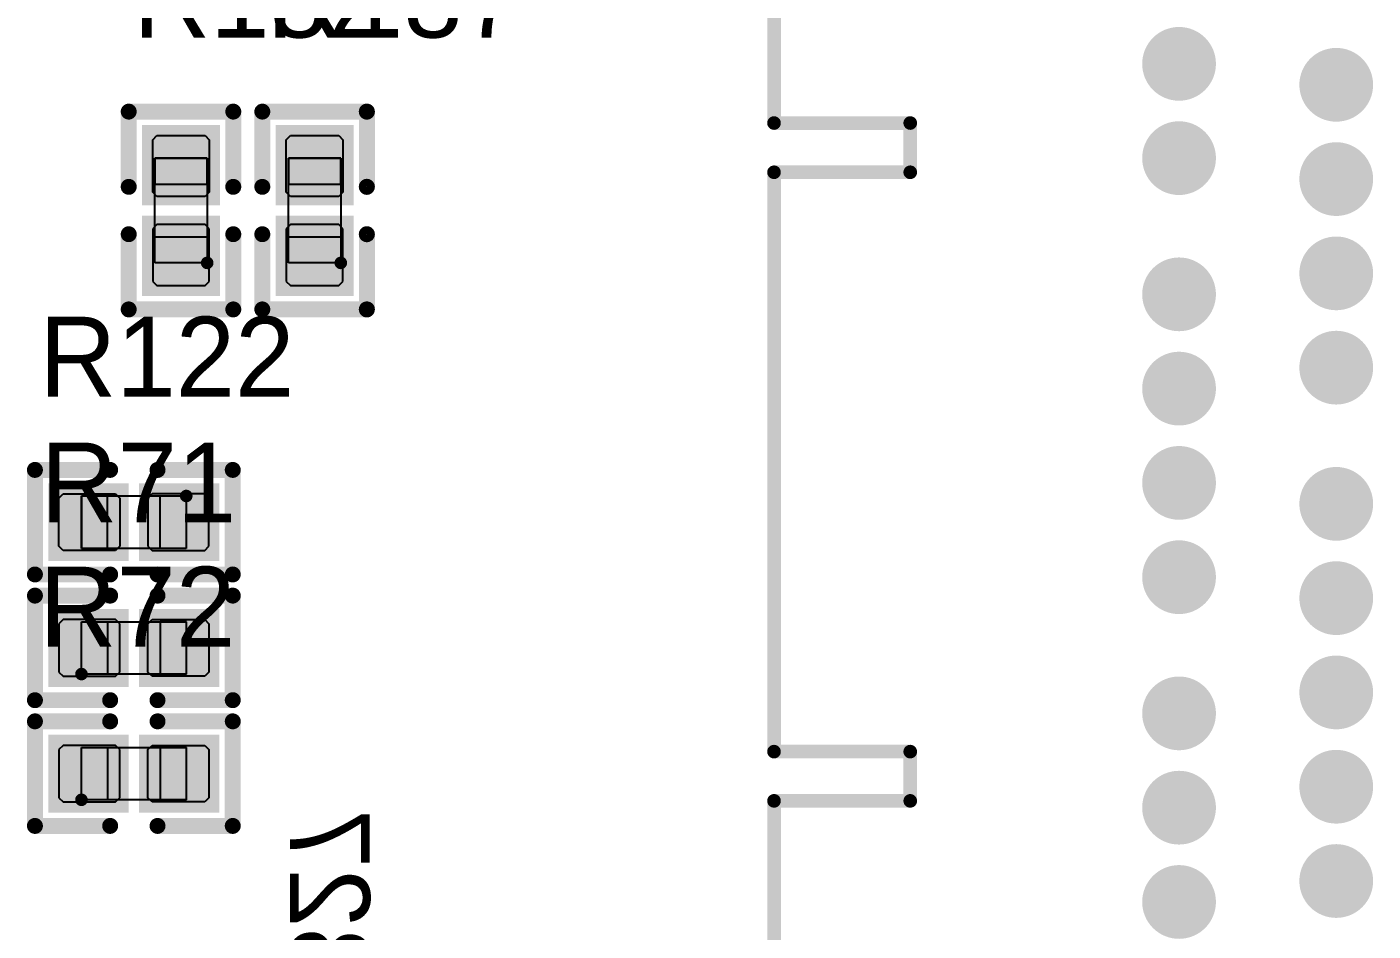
# Model space of a CAD drawing. Header units: millimetres. Extents: x 892 to 1144, y 1011 to 1123.
# Drawn here: x 936.28 to 949.13, y 1050.97 to 1059.6 of the extents above; entities that cross this region are included whole.
import ezdxf

# ---------------------------------------------------------------- set-up
doc = ezdxf.new("R2010")
doc.units = ezdxf.units.MM
for name, color, linetype in [('BottomOverlay', 54, 'Continuous'), ('Mechanical4', 56, 'Continuous'), ('Mechanical5', 56, 'Continuous'), ('Mechanical6', 56, 'Continuous'), ('TopLayer', 1, 'Continuous'), ('TopOverlay', 2, 'Continuous'), ('TopPaste', 8, 'Continuous'), ('TopSolder', 216, 'Continuous')]:
    doc.layers.add(name, color=color, linetype=linetype)

msp = doc.modelspace()

# ---------------------------------------------------------------- linework, layer by layer
at = {"layer": 'Mechanical4'}
for p, q in [((937.5, 1057.35), (937.5, 1058.35)), ((937.5, 1058.35), (938, 1058.35)), ((938, 1058.35), (938, 1057.35)), ((938.775, 1057.35), (938.775, 1058.35)), ((938.775, 1058.35), (939.275, 1058.35)), ((939.275, 1058.35), (939.275, 1057.35)), ((938, 1057.35), (937.5, 1057.35)), ((939.275, 1057.35), (938.775, 1057.35)), ((936.8, 1055.125), (937.8, 1055.125)), ((936.8, 1054.625), (936.8, 1055.125)), ((937.8, 1055.125), (937.8, 1054.625)), ((937.8, 1054.625), (936.8, 1054.625)), ((936.8, 1053.425), (936.8, 1053.925)), ((936.8, 1053.925), (937.8, 1053.925)), ((937.8, 1053.925), (937.8, 1053.425)), ((937.8, 1053.425), (936.8, 1053.425)), ((936.8, 1052.225), (936.8, 1052.725)), ((936.8, 1052.725), (937.8, 1052.725)), ((937.8, 1052.725), (937.8, 1052.225)), ((937.8, 1052.225), (936.8, 1052.225))]:
    msp.add_line(p, q, dxfattribs=at)
at = {"layer": 'Mechanical5'}
for p, q in [((938, 1058.351), (937.5, 1058.351)), ((937.5, 1058.351), (937.5, 1058.101)), ((938, 1058.101), (938, 1058.351)), ((939.275, 1058.351), (938.775, 1058.351)), ((938.775, 1058.351), (938.775, 1058.101)), ((939.275, 1058.101), (939.275, 1058.351)), ((937.5, 1058.101), (938, 1058.101)), ((938.775, 1058.101), (939.275, 1058.101)), ((937.5, 1057.35), (937.5, 1057.6)), ((937.5, 1057.6), (938, 1057.6)), ((938, 1057.6), (938, 1057.35)), ((938.775, 1057.35), (938.775, 1057.6)), ((938.775, 1057.6), (939.275, 1057.6)), ((939.275, 1057.6), (939.275, 1057.35)), ((938, 1057.35), (937.5, 1057.35)), ((939.275, 1057.35), (938.775, 1057.35)), ((937.049, 1055.125), (936.799, 1055.125)), ((936.799, 1055.125), (936.799, 1054.625)), ((937.049, 1054.625), (937.049, 1055.125)), ((937.55, 1055.125), (937.8, 1055.125)), ((937.55, 1054.625), (937.55, 1055.125)), ((937.8, 1055.125), (937.8, 1054.625)), ((936.799, 1054.625), (937.049, 1054.625)), ((937.8, 1054.625), (937.55, 1054.625)), ((936.8, 1053.425), (936.8, 1053.925)), ((936.8, 1053.925), (937.05, 1053.925)), ((937.05, 1053.925), (937.05, 1053.425)), ((937.801, 1053.925), (937.551, 1053.925)), ((937.551, 1053.925), (937.551, 1053.425)), ((937.801, 1053.425), (937.801, 1053.925)), ((937.05, 1053.425), (936.8, 1053.425)), ((937.551, 1053.425), (937.801, 1053.425)), ((936.8, 1052.225), (936.8, 1052.725)), ((936.8, 1052.725), (937.05, 1052.725)), ((937.05, 1052.725), (937.05, 1052.225)), ((937.801, 1052.725), (937.551, 1052.725)), ((937.551, 1052.725), (937.551, 1052.225)), ((937.801, 1052.225), (937.801, 1052.725)), ((937.05, 1052.225), (936.8, 1052.225)), ((937.551, 1052.225), (937.801, 1052.225))]:
    msp.add_line(p, q, dxfattribs=at)
at = {"layer": 'Mechanical6'}
for points, const_width in [([(938.03, 1057.35, 1), (937.97, 1057.35, 1)], 0.06), ([(937.955, 1057.35, 1), (937.985, 1057.35, 1)], 0.03), ([(938.015, 1057.35, 1), (938.045, 1057.35, 1)], 0.03), ([(939.305, 1057.35, 1), (939.245, 1057.35, 1)], 0.06), ([(939.23, 1057.35, 1), (939.26, 1057.35, 1)], 0.03), ([(939.29, 1057.35, 1), (939.32, 1057.35, 1)], 0.03), ([(937.83, 1055.125, 1), (937.77, 1055.125, 1)], 0.06), ([(937.755, 1055.125, 1), (937.785, 1055.125, 1)], 0.03), ([(937.815, 1055.125, 1), (937.845, 1055.125, 1)], 0.03), ([(936.83, 1053.425, 1), (936.77, 1053.425, 1)], 0.06), ([(936.755, 1053.425, 1), (936.785, 1053.425, 1)], 0.03), ([(936.815, 1053.425, 1), (936.845, 1053.425, 1)], 0.03), ([(936.83, 1052.225, 1), (936.77, 1052.225, 1)], 0.06), ([(936.755, 1052.225, 1), (936.785, 1052.225, 1)], 0.03), ([(936.815, 1052.225, 1), (936.845, 1052.225, 1)], 0.03)]:
    msp.add_lwpolyline(points, format="xyb", close=True, dxfattribs=dict(at, const_width=const_width))
at = {"layer": 'TopLayer', "const_width": 0.25}
for points in [[(947.15, 1059.25, 1), (947.4, 1059.25, 1)], [(948.65, 1059.05, 1), (948.9, 1059.05, 1)], [(947.15, 1058.35, 1), (947.4, 1058.35, 1)], [(948.65, 1058.15, 1), (948.9, 1058.15, 1)], [(948.65, 1057.25, 1), (948.9, 1057.25, 1)], [(947.15, 1057.05, 1), (947.4, 1057.05, 1)], [(948.65, 1056.35, 1), (948.9, 1056.35, 1)], [(947.15, 1056.15, 1), (947.4, 1056.15, 1)], [(947.15, 1055.25, 1), (947.4, 1055.25, 1)], [(948.65, 1055.05, 1), (948.9, 1055.05, 1)], [(947.15, 1054.35, 1), (947.4, 1054.35, 1)], [(948.65, 1054.15, 1), (948.9, 1054.15, 1)], [(948.65, 1053.25, 1), (948.9, 1053.25, 1)], [(947.15, 1053.05, 1), (947.4, 1053.05, 1)], [(948.65, 1052.35, 1), (948.9, 1052.35, 1)], [(947.15, 1052.15, 1), (947.4, 1052.15, 1)], [(948.65, 1051.45, 1), (948.9, 1051.45, 1)], [(947.15, 1051.25, 1), (947.4, 1051.25, 1)]]:
    msp.add_lwpolyline(points, format="xyb", close=True, dxfattribs=at)
at = {"layer": 'TopLayer'}
for points in [[(938.02, 1058), (938.02, 1058.566), (937.48, 1058), (937.48, 1058.566)], [(939.295, 1058), (939.295, 1058.566), (938.755, 1058), (938.755, 1058.566)], [(938.02, 1057.134), (938.02, 1057.7), (937.48, 1057.134), (937.48, 1057.7)], [(939.295, 1057.134), (939.295, 1057.7), (938.755, 1057.134), (938.755, 1057.7)], [(937.15, 1055.145), (936.584, 1055.145), (937.15, 1054.605), (936.584, 1054.605)], [(938.016, 1055.145), (937.45, 1055.145), (938.016, 1054.605), (937.45, 1054.605)], [(936.584, 1053.405), (937.15, 1053.405), (936.584, 1053.945), (937.15, 1053.945)], [(937.45, 1053.405), (938.016, 1053.405), (937.45, 1053.945), (938.016, 1053.945)], [(936.584, 1052.205), (937.15, 1052.205), (936.584, 1052.745), (937.15, 1052.745)], [(937.45, 1052.205), (938.016, 1052.205), (937.45, 1052.745), (938.016, 1052.745)]]:
    msp.add_solid(points, dxfattribs=at)
at = {"layer": 'TopOverlay'}
for points, const_width in [([(943.41, 1058.685), (943.41, 1064.215)], 0.13), ([(937.251, 1058.794), (938.249, 1058.794)], 0.152), ([(937.251, 1058.076), (937.251, 1058.794)], 0.152), ([(938.249, 1058.076), (938.249, 1058.794)], 0.152), ([(938.526, 1058.794), (939.524, 1058.794)], 0.152), ([(938.526, 1058.076), (938.526, 1058.794)], 0.152), ([(939.524, 1058.076), (939.524, 1058.794)], 0.152), ([(943.41, 1058.685), (944.71, 1058.685)], 0.13), ([(944.71, 1058.215), (944.71, 1058.685)], 0.13), ([(943.41, 1058.215), (944.71, 1058.215)], 0.13), ([(943.41, 1052.685), (943.41, 1058.215)], 0.13), ([(937.251, 1056.906), (937.251, 1057.624)], 0.152), ([(938.249, 1056.906), (938.249, 1057.624)], 0.152), ([(938.526, 1056.906), (938.526, 1057.624)], 0.152), ([(939.524, 1056.906), (939.524, 1057.624)], 0.152), ([(937.251, 1056.906), (938.249, 1056.906)], 0.152), ([(938.526, 1056.906), (939.524, 1056.906)], 0.152), ([(936.356, 1055.374), (937.074, 1055.374)], 0.152), ([(936.356, 1054.376), (936.356, 1055.374)], 0.152), ([(937.526, 1055.374), (938.244, 1055.374)], 0.152), ([(938.244, 1054.376), (938.244, 1055.374)], 0.152), ([(936.356, 1054.376), (937.074, 1054.376)], 0.152), ([(937.526, 1054.376), (938.244, 1054.376)], 0.152), ([(936.356, 1053.176), (936.356, 1054.174)], 0.152), ([(936.356, 1054.174), (937.074, 1054.174)], 0.152), ([(937.526, 1054.174), (938.244, 1054.174)], 0.152), ([(938.244, 1053.176), (938.244, 1054.174)], 0.152), ([(936.356, 1053.176), (937.074, 1053.176)], 0.152), ([(937.526, 1053.176), (938.244, 1053.176)], 0.152), ([(936.356, 1051.976), (936.356, 1052.974)], 0.152), ([(936.356, 1052.974), (937.074, 1052.974)], 0.152), ([(937.526, 1052.974), (938.244, 1052.974)], 0.152), ([(938.244, 1051.976), (938.244, 1052.974)], 0.152), ([(943.41, 1052.685), (944.71, 1052.685)], 0.13), ([(944.71, 1052.215), (944.71, 1052.685)], 0.13), ([(943.41, 1052.215), (944.71, 1052.215)], 0.13), ([(943.41, 1046.685), (943.41, 1052.215)], 0.13), ([(936.356, 1051.976), (937.074, 1051.976)], 0.152), ([(937.526, 1051.976), (938.244, 1051.976)], 0.152)]:
    msp.add_lwpolyline(points, dxfattribs=dict(at, const_width=const_width))
for points, const_width in [([(937.213, 1058.794, 1), (937.289, 1058.794, 1)], 0.0762), ([(937.213, 1058.794, 1), (937.289, 1058.794, 1)], 0.0762), ([(938.211, 1058.794, 1), (938.287, 1058.794, 1)], 0.0762), ([(938.211, 1058.794, 1), (938.287, 1058.794, 1)], 0.0762), ([(938.488, 1058.794, 1), (938.564, 1058.794, 1)], 0.0762), ([(938.488, 1058.794, 1), (938.564, 1058.794, 1)], 0.0762), ([(939.485, 1058.794, 1), (939.562, 1058.794, 1)], 0.0762), ([(939.485, 1058.794, 1), (939.562, 1058.794, 1)], 0.0762), ([(943.377, 1058.685, 1), (943.442, 1058.685, 1)], 0.065), ([(943.377, 1058.685, 1), (943.442, 1058.685, 1)], 0.065), ([(944.677, 1058.685, 1), (944.742, 1058.685, 1)], 0.065), ([(944.677, 1058.685, 1), (944.742, 1058.685, 1)], 0.065), ([(943.377, 1058.215, 1), (943.442, 1058.215, 1)], 0.065), ([(943.377, 1058.215, 1), (943.442, 1058.215, 1)], 0.065), ([(944.677, 1058.215, 1), (944.742, 1058.215, 1)], 0.065), ([(944.677, 1058.215, 1), (944.742, 1058.215, 1)], 0.065), ([(937.213, 1058.076, 1), (937.289, 1058.076, 1)], 0.0762), ([(938.211, 1058.076, 1), (938.287, 1058.076, 1)], 0.0762), ([(938.488, 1058.076, 1), (938.564, 1058.076, 1)], 0.0762), ([(939.485, 1058.076, 1), (939.562, 1058.076, 1)], 0.0762), ([(937.213, 1057.624, 1), (937.289, 1057.624, 1)], 0.0762), ([(938.211, 1057.624, 1), (938.287, 1057.624, 1)], 0.0762), ([(938.488, 1057.624, 1), (938.564, 1057.624, 1)], 0.0762), ([(939.485, 1057.624, 1), (939.562, 1057.624, 1)], 0.0762), ([(937.213, 1056.906, 1), (937.289, 1056.906, 1)], 0.0762), ([(937.213, 1056.906, 1), (937.289, 1056.906, 1)], 0.0762), ([(938.211, 1056.906, 1), (938.287, 1056.906, 1)], 0.0762), ([(938.211, 1056.906, 1), (938.287, 1056.906, 1)], 0.0762), ([(938.488, 1056.906, 1), (938.564, 1056.906, 1)], 0.0762), ([(938.488, 1056.906, 1), (938.564, 1056.906, 1)], 0.0762), ([(939.485, 1056.906, 1), (939.562, 1056.906, 1)], 0.0762), ([(939.485, 1056.906, 1), (939.562, 1056.906, 1)], 0.0762), ([(936.318, 1055.374, 1), (936.394, 1055.374, 1)], 0.0762), ([(936.318, 1055.374, 1), (936.394, 1055.374, 1)], 0.0762), ([(937.036, 1055.374, 1), (937.112, 1055.374, 1)], 0.0762), ([(937.488, 1055.374, 1), (937.564, 1055.374, 1)], 0.0762), ([(938.206, 1055.374, 1), (938.282, 1055.374, 1)], 0.0762), ([(938.206, 1055.374, 1), (938.282, 1055.374, 1)], 0.0762), ([(936.318, 1054.376, 1), (936.394, 1054.376, 1)], 0.0762), ([(936.318, 1054.376, 1), (936.394, 1054.376, 1)], 0.0762), ([(937.036, 1054.376, 1), (937.112, 1054.376, 1)], 0.0762), ([(937.488, 1054.376, 1), (937.564, 1054.376, 1)], 0.0762), ([(938.206, 1054.376, 1), (938.282, 1054.376, 1)], 0.0762), ([(938.206, 1054.376, 1), (938.282, 1054.376, 1)], 0.0762), ([(936.318, 1054.174, 1), (936.394, 1054.174, 1)], 0.0762), ([(936.318, 1054.174, 1), (936.394, 1054.174, 1)], 0.0762), ([(937.036, 1054.174, 1), (937.112, 1054.174, 1)], 0.0762), ([(937.488, 1054.174, 1), (937.564, 1054.174, 1)], 0.0762), ([(938.206, 1054.174, 1), (938.282, 1054.174, 1)], 0.0762), ([(938.206, 1054.174, 1), (938.282, 1054.174, 1)], 0.0762), ([(936.318, 1053.176, 1), (936.394, 1053.176, 1)], 0.0762), ([(936.318, 1053.176, 1), (936.394, 1053.176, 1)], 0.0762), ([(937.036, 1053.176, 1), (937.112, 1053.176, 1)], 0.0762), ([(937.488, 1053.176, 1), (937.564, 1053.176, 1)], 0.0762), ([(938.206, 1053.176, 1), (938.282, 1053.176, 1)], 0.0762), ([(938.206, 1053.176, 1), (938.282, 1053.176, 1)], 0.0762), ([(936.318, 1052.974, 1), (936.394, 1052.974, 1)], 0.0762), ([(936.318, 1052.974, 1), (936.394, 1052.974, 1)], 0.0762), ([(937.036, 1052.974, 1), (937.112, 1052.974, 1)], 0.0762), ([(937.488, 1052.974, 1), (937.564, 1052.974, 1)], 0.0762), ([(938.206, 1052.974, 1), (938.282, 1052.974, 1)], 0.0762), ([(938.206, 1052.974, 1), (938.282, 1052.974, 1)], 0.0762), ([(943.377, 1052.685, 1), (943.442, 1052.685, 1)], 0.065), ([(943.377, 1052.685, 1), (943.442, 1052.685, 1)], 0.065), ([(944.677, 1052.685, 1), (944.742, 1052.685, 1)], 0.065), ([(944.677, 1052.685, 1), (944.742, 1052.685, 1)], 0.065), ([(943.377, 1052.215, 1), (943.442, 1052.215, 1)], 0.065), ([(943.377, 1052.215, 1), (943.442, 1052.215, 1)], 0.065), ([(944.677, 1052.215, 1), (944.742, 1052.215, 1)], 0.065), ([(944.677, 1052.215, 1), (944.742, 1052.215, 1)], 0.065), ([(936.318, 1051.976, 1), (936.394, 1051.976, 1)], 0.0762), ([(936.318, 1051.976, 1), (936.394, 1051.976, 1)], 0.0762), ([(937.036, 1051.976, 1), (937.112, 1051.976, 1)], 0.0762), ([(937.488, 1051.976, 1), (937.564, 1051.976, 1)], 0.0762), ([(938.206, 1051.976, 1), (938.282, 1051.976, 1)], 0.0762), ([(938.206, 1051.976, 1), (938.282, 1051.976, 1)], 0.0762)]:
    msp.add_lwpolyline(points, format="xyb", close=True, dxfattribs=dict(at, const_width=const_width))
at = {"layer": 'TopPaste'}
for p, q in [((937.48, 1058.526), (937.52, 1058.566)), ((937.48, 1058.025), (937.48, 1058.526)), ((937.52, 1058.566), (937.98, 1058.566)), ((937.98, 1058.566), (938.02, 1058.526)), ((938.02, 1058.526), (938.02, 1058.025)), ((938.755, 1058.526), (938.795, 1058.566)), ((938.755, 1058.025), (938.755, 1058.526)), ((938.795, 1058.566), (939.255, 1058.566)), ((939.255, 1058.566), (939.295, 1058.526)), ((939.295, 1058.526), (939.295, 1058.025)), ((937.52, 1057.985), (937.48, 1058.025)), ((937.98, 1057.985), (937.52, 1057.985)), ((938.02, 1058.025), (937.98, 1057.985)), ((938.795, 1057.985), (938.755, 1058.025)), ((939.255, 1057.985), (938.795, 1057.985)), ((939.295, 1058.025), (939.255, 1057.985)), ((937.52, 1057.715), (937.48, 1057.675)), ((937.98, 1057.715), (937.52, 1057.715)), ((938.02, 1057.675), (937.98, 1057.715)), ((938.795, 1057.715), (938.755, 1057.675)), ((939.255, 1057.715), (938.795, 1057.715)), ((939.295, 1057.675), (939.255, 1057.715)), ((937.48, 1057.675), (937.48, 1057.174)), ((938.02, 1057.174), (938.02, 1057.675)), ((938.755, 1057.675), (938.755, 1057.174)), ((939.295, 1057.174), (939.295, 1057.675)), ((937.48, 1057.174), (937.52, 1057.134)), ((937.52, 1057.134), (937.98, 1057.134)), ((937.98, 1057.134), (938.02, 1057.174)), ((938.755, 1057.174), (938.795, 1057.134)), ((938.795, 1057.134), (939.255, 1057.134)), ((939.255, 1057.134), (939.295, 1057.174)), ((936.584, 1055.105), (936.624, 1055.145)), ((936.624, 1055.145), (937.125, 1055.145)), ((937.125, 1055.145), (937.165, 1055.105)), ((937.475, 1055.145), (937.435, 1055.105)), ((937.976, 1055.145), (937.475, 1055.145)), ((938.016, 1055.105), (937.976, 1055.145)), ((936.584, 1054.645), (936.584, 1055.105)), ((937.165, 1055.105), (937.165, 1054.645)), ((937.435, 1055.105), (937.435, 1054.645)), ((938.016, 1054.645), (938.016, 1055.105)), ((936.624, 1054.605), (936.584, 1054.645)), ((937.165, 1054.645), (937.125, 1054.605)), ((937.435, 1054.645), (937.475, 1054.605)), ((937.976, 1054.605), (938.016, 1054.645)), ((937.125, 1054.605), (936.624, 1054.605)), ((937.475, 1054.605), (937.976, 1054.605)), ((936.624, 1053.945), (936.584, 1053.905)), ((936.584, 1053.905), (936.584, 1053.445)), ((937.125, 1053.945), (936.624, 1053.945)), ((937.165, 1053.905), (937.125, 1053.945)), ((937.165, 1053.445), (937.165, 1053.905)), ((937.435, 1053.905), (937.475, 1053.945)), ((937.435, 1053.445), (937.435, 1053.905)), ((937.475, 1053.945), (937.976, 1053.945)), ((937.976, 1053.945), (938.016, 1053.905)), ((938.016, 1053.905), (938.016, 1053.445)), ((936.584, 1053.445), (936.624, 1053.405)), ((936.624, 1053.405), (937.125, 1053.405)), ((937.125, 1053.405), (937.165, 1053.445)), ((937.475, 1053.405), (937.435, 1053.445)), ((937.976, 1053.405), (937.475, 1053.405)), ((938.016, 1053.445), (937.976, 1053.405)), ((936.624, 1052.745), (936.584, 1052.705)), ((936.584, 1052.705), (936.584, 1052.245)), ((937.125, 1052.745), (936.624, 1052.745)), ((937.165, 1052.705), (937.125, 1052.745)), ((937.165, 1052.245), (937.165, 1052.705)), ((937.435, 1052.705), (937.475, 1052.745)), ((937.435, 1052.245), (937.435, 1052.705)), ((937.475, 1052.745), (937.976, 1052.745)), ((937.976, 1052.745), (938.016, 1052.705)), ((938.016, 1052.705), (938.016, 1052.245)), ((936.584, 1052.245), (936.624, 1052.205)), ((936.624, 1052.205), (937.125, 1052.205)), ((937.125, 1052.205), (937.165, 1052.245)), ((937.475, 1052.205), (937.435, 1052.245)), ((937.976, 1052.205), (937.475, 1052.205)), ((938.016, 1052.245), (937.976, 1052.205))]:
    msp.add_line(p, q, dxfattribs=at)
at = {"layer": 'TopPaste', "const_width": 0.25}
for points in [[(947.15, 1059.25, 1), (947.4, 1059.25, 1)], [(948.65, 1059.05, 1), (948.9, 1059.05, 1)], [(947.15, 1058.35, 1), (947.4, 1058.35, 1)], [(948.65, 1058.15, 1), (948.9, 1058.15, 1)], [(948.65, 1057.25, 1), (948.9, 1057.25, 1)], [(947.15, 1057.05, 1), (947.4, 1057.05, 1)], [(948.65, 1056.35, 1), (948.9, 1056.35, 1)], [(947.15, 1056.15, 1), (947.4, 1056.15, 1)], [(947.15, 1055.25, 1), (947.4, 1055.25, 1)], [(948.65, 1055.05, 1), (948.9, 1055.05, 1)], [(947.15, 1054.35, 1), (947.4, 1054.35, 1)], [(948.65, 1054.15, 1), (948.9, 1054.15, 1)], [(948.65, 1053.25, 1), (948.9, 1053.25, 1)], [(947.15, 1053.05, 1), (947.4, 1053.05, 1)], [(948.65, 1052.35, 1), (948.9, 1052.35, 1)], [(947.15, 1052.15, 1), (947.4, 1052.15, 1)], [(948.65, 1051.45, 1), (948.9, 1051.45, 1)], [(947.15, 1051.25, 1), (947.4, 1051.25, 1)]]:
    msp.add_lwpolyline(points, format="xyb", close=True, dxfattribs=at)
at = {"layer": 'TopPaste'}
for points in [[(938.02, 1058), (938.02, 1058.566), (937.48, 1058), (937.48, 1058.566)], [(939.295, 1058), (939.295, 1058.566), (938.755, 1058), (938.755, 1058.566)], [(938.02, 1057.134), (938.02, 1057.7), (937.48, 1057.134), (937.48, 1057.7)], [(939.295, 1057.134), (939.295, 1057.7), (938.755, 1057.134), (938.755, 1057.7)], [(937.15, 1055.145), (936.584, 1055.145), (937.15, 1054.605), (936.584, 1054.605)], [(938.016, 1055.145), (937.45, 1055.145), (938.016, 1054.605), (937.45, 1054.605)], [(936.584, 1053.405), (937.15, 1053.405), (936.584, 1053.945), (937.15, 1053.945)], [(937.45, 1053.405), (938.016, 1053.405), (937.45, 1053.945), (938.016, 1053.945)], [(936.584, 1052.205), (937.15, 1052.205), (936.584, 1052.745), (937.15, 1052.745)], [(937.45, 1052.205), (938.016, 1052.205), (937.45, 1052.745), (938.016, 1052.745)]]:
    msp.add_solid(points, dxfattribs=at)
at = {"layer": 'TopSolder', "const_width": 0.352}
for points in [[(947.099, 1059.25, 1), (947.451, 1059.25, 1)], [(948.599, 1059.05, 1), (948.951, 1059.05, 1)], [(947.099, 1058.35, 1), (947.451, 1058.35, 1)], [(948.599, 1058.15, 1), (948.951, 1058.15, 1)], [(948.599, 1057.25, 1), (948.951, 1057.25, 1)], [(947.099, 1057.05, 1), (947.451, 1057.05, 1)], [(948.599, 1056.35, 1), (948.951, 1056.35, 1)], [(947.099, 1056.15, 1), (947.451, 1056.15, 1)], [(947.099, 1055.25, 1), (947.451, 1055.25, 1)], [(948.599, 1055.05, 1), (948.951, 1055.05, 1)], [(947.099, 1054.35, 1), (947.451, 1054.35, 1)], [(948.599, 1054.15, 1), (948.951, 1054.15, 1)], [(948.599, 1053.25, 1), (948.951, 1053.25, 1)], [(947.099, 1053.05, 1), (947.451, 1053.05, 1)], [(948.599, 1052.35, 1), (948.951, 1052.35, 1)], [(947.099, 1052.15, 1), (947.451, 1052.15, 1)], [(948.599, 1051.45, 1), (948.951, 1051.45, 1)], [(947.099, 1051.25, 1), (947.451, 1051.25, 1)]]:
    msp.add_lwpolyline(points, format="xyb", close=True, dxfattribs=at)
at = {"layer": 'TopSolder'}
for points in [[(938.122, 1057.898), (938.122, 1058.667), (937.378, 1057.898), (937.378, 1058.667)], [(939.397, 1057.898), (939.397, 1058.667), (938.653, 1057.898), (938.653, 1058.667)], [(938.122, 1057.033), (938.122, 1057.802), (937.378, 1057.033), (937.378, 1057.802)], [(939.397, 1057.033), (939.397, 1057.802), (938.653, 1057.033), (938.653, 1057.802)], [(937.252, 1055.247), (936.483, 1055.247), (937.252, 1054.503), (936.483, 1054.503)], [(938.117, 1055.247), (937.348, 1055.247), (938.117, 1054.503), (937.348, 1054.503)], [(936.483, 1053.303), (937.252, 1053.303), (936.483, 1054.047), (937.252, 1054.047)], [(937.348, 1053.303), (938.117, 1053.303), (937.348, 1054.047), (938.117, 1054.047)], [(936.483, 1052.103), (937.252, 1052.103), (936.483, 1052.847), (937.252, 1052.847)], [(937.348, 1052.103), (938.117, 1052.103), (937.348, 1052.847), (938.117, 1052.847)]]:
    msp.add_solid(points, dxfattribs=at)

# ---------------------------------------------------------------- texts
at = {"layer": 'BottomOverlay', "text_generation_flag": 2}
msp.add_text('R327', height=0.762, rotation=270, dxfattribs=at).set_placement((938.79, 1049.703))
at = {"layer": 'TopOverlay'}
for s, p in [('R182', (937.293, 1059.501)), ('R187', (938.568, 1059.501)), ('R122', (936.397, 1056.074)), ('R71', (936.409, 1054.873)), ('R72', (936.398, 1053.688))]:
    msp.add_text(s, height=0.762, dxfattribs=at).set_placement(p)

doc.saveas('drawing.dxf')
